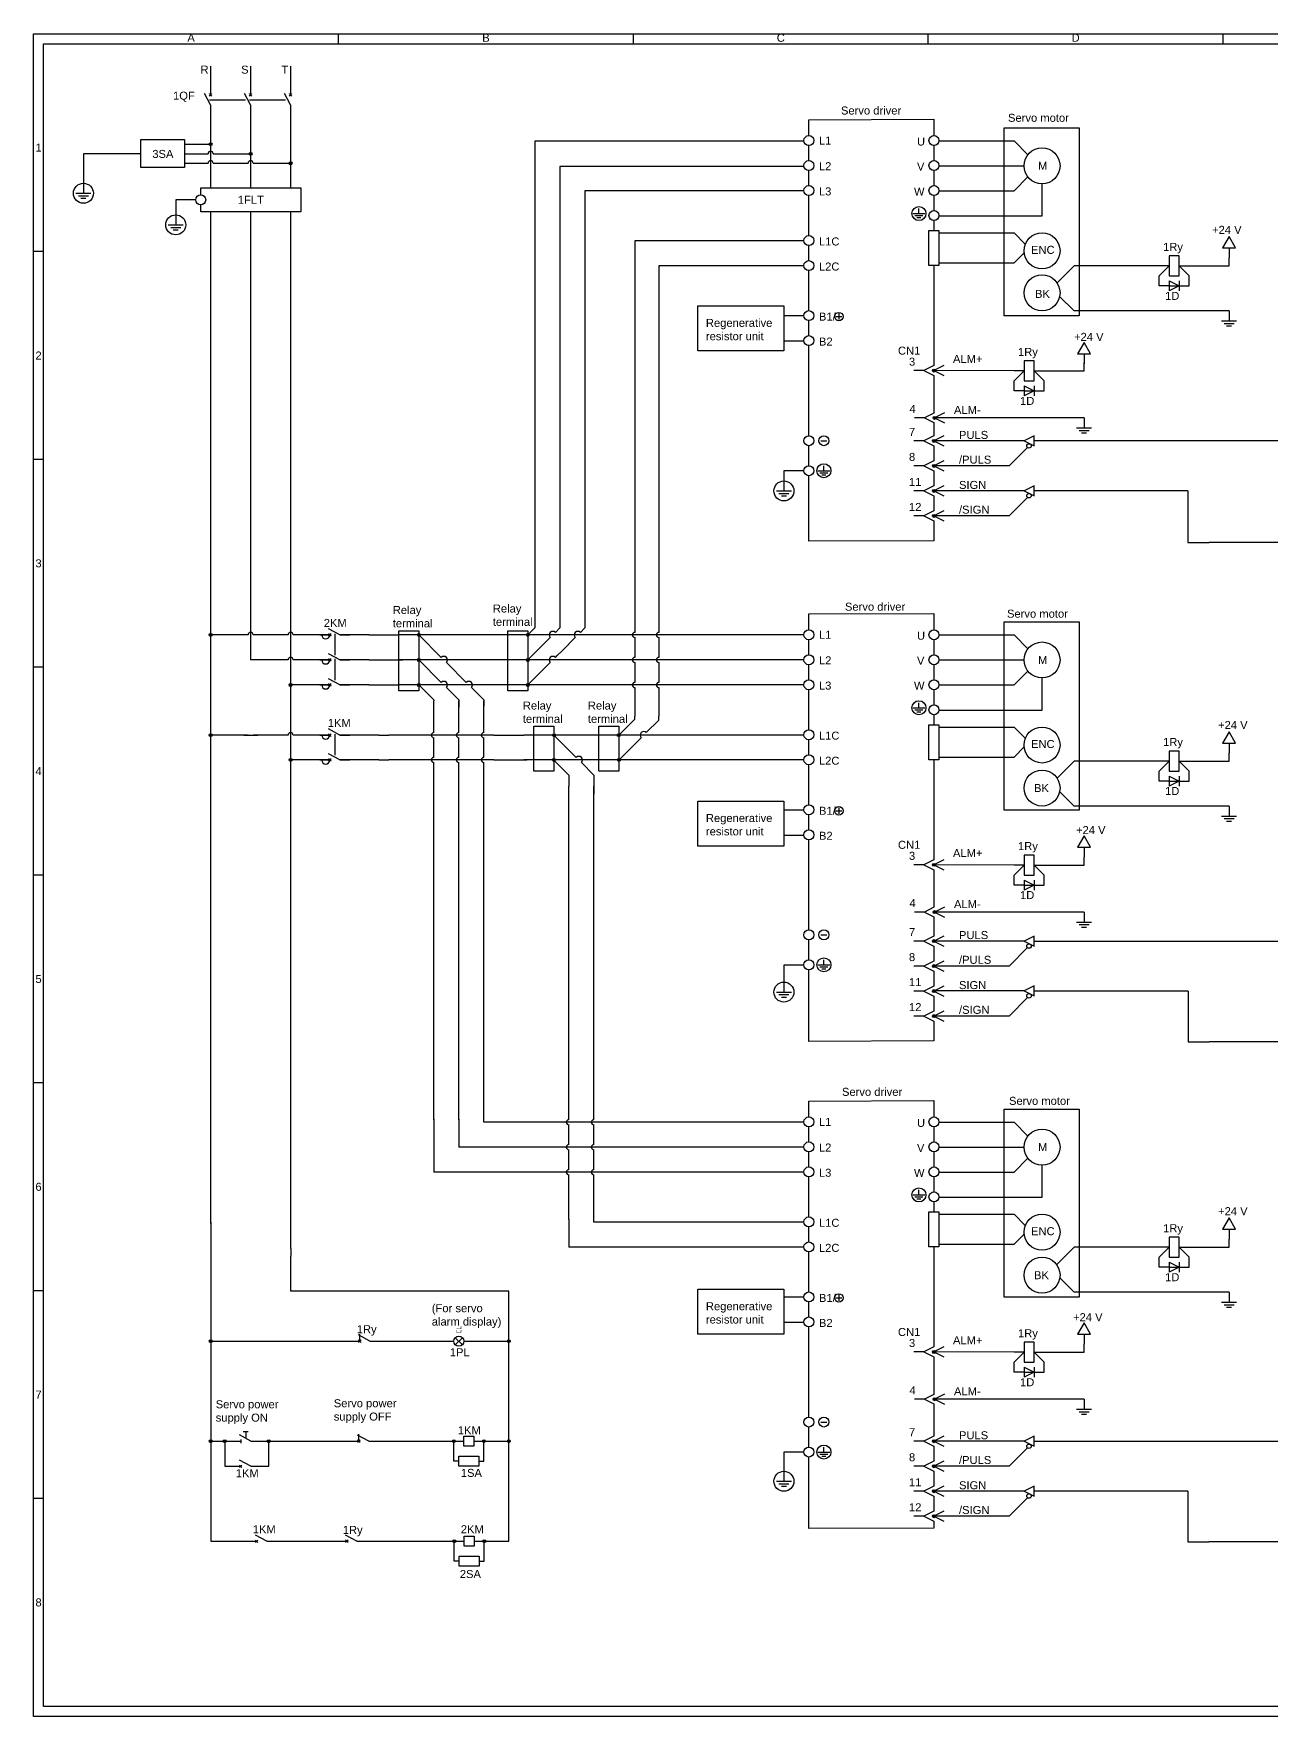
# Model space of a CAD drawing. Header units: millimetres. Extents: x 0 to 1189, y 0 to 841.
# Drawn here: x 0 to 619, y 0 to 841 of the extents above; entities that cross this region are included whole.
import ezdxf
from ezdxf.enums import TextEntityAlignment as Align

# ---------------------------------------------------------------- set-up
doc = ezdxf.new("R2010")
doc.units = ezdxf.units.MM
for name, color, linetype in [('LINK', 9, 'Continuous'), ('MISC', 7, 'Continuous'), ('SYMS', 7, 'Continuous'), ('WIRES', 7, 'Continuous')]:
    doc.layers.add(name, color=color, linetype=linetype)
doc.styles.get("Standard").update_dxf_attribs({"font": 'arial.ttf'})
doc.styles.add('WD_IEC', font='isocp2.shx')

# ---------------------------------------------------------------- blocks, each defined once
blk = doc.blocks.new('WDDOT')
for radius in [0.72, 0.449, 0.223]:
    blk.add_circle((0, 0), radius)
blk = doc.blocks.new('VGND4')
for p, q in [((0, 0), (0, -10)), ((-3.75, -10), (3.75, -10)), ((-2.5, -11.25), (2.5, -11.25)), ((-1.25, -12.5), (1.25, -12.5))]:
    blk.add_line(p, q)
blk.add_circle((0, -10), 5)
at = {"style": 'WD_IEC'}
for tag, p in [('INST', (-5.25, 2.75)), ('LOC', (-5.25, -0.75)), ('TAG1', (-5.25, -4.25))]:
    blk.add_attdef(tag, text='', height=2.5, dxfattribs=at).set_placement(p, align=Align.RIGHT)
at = {"style": 'WD_IEC', "flags": 1}
blk.add_attdef('X2TERM01', (0, 0), '', height=0.32, dxfattribs=at)
blk = doc.blocks.new('VCB1')
for p, q in [((0, -2.5), (-3.12, 3.12)), ((0.62, 1.88), (-0.62, 3.12)), ((-0.62, 1.88), (0.62, 3.12)), ((0, 7.5), (0, 2.5)), ((0, -2.5), (0, -7.5))]:
    blk.add_line(p, q)
at = {"style": 'WD_IEC'}
for tag, p in [('TAG1', (-8, -1.75)), ('INST', (-8, 5.25)), ('LOC', (-8, 1.75)), ('RATING1', (-8, -6.35)), ('DESC2', (-8, -17.85)), ('DESC1', (-8, -14.35)), ('DESC3', (-8, -21.35))]:
    blk.add_attdef(tag, text='', height=2.5, dxfattribs=at).set_placement(p, align=Align.RIGHT)
blk.add_attdef('TERM01', text='', height=2, rotation=90, dxfattribs=at).set_placement((-1, 7.5), align=Align.RIGHT)
blk.add_attdef('TERM02', (-1, -7.5), '', height=2, rotation=90, dxfattribs=at)
at = {"style": 'WD_IEC', "flags": 1}
for tag, p, height in [('X4LINK', (-2, 0), 0.32), ('X1LINK', (-0.5, 0), 0.32), ('X2TERM01', (0, 7.5), 0.32), ('MFG', (2.75, 6.5), 1.5), ('CAT', (2.75, 4), 1.5), ('X8TERM02', (0, -7.5), 0.32), ('ASSYCODE', (1, -9), 1), ('FAMILY', (1, -10.5), 1), ('CATDESC', (1, -12), 1), ('CONTACT', (1, -13.5), 1), ('COMMON', (2.25, -14.75), 1)]:
    blk.add_attdef(tag, p, '', height=height, dxfattribs=at)
at = {"lineweight": 15, "style": 'WD_IEC'}
blk.add_attdef('XREF', text='', height=2.5, dxfattribs=at).set_placement((-8, -10.35), align=Align.RIGHT)
blk = doc.blocks.new('VCB2')
for p, q in [((0, -2.5), (-3.12, 3.12)), ((0.62, 1.88), (-0.62, 3.12)), ((-0.62, 1.88), (0.62, 3.12)), ((0, 7.5), (0, 2.5)), ((0, -2.5), (0, -7.5))]:
    blk.add_line(p, q)
at = {"style": 'WD_IEC'}
for tag, p in [('INST', (-8, 2.65)), ('LOC', (-8, -0.35)), ('TAG2', (-8, -3.35)), ('DESC2', (-8, -16.35)), ('DESC1', (-8, -13.35)), ('DESC3', (-8, -19.35))]:
    blk.add_attdef(tag, text='', height=2.5, dxfattribs=at).set_placement(p, align=Align.RIGHT)
blk.add_attdef('TERM01', text='', height=2, rotation=90, dxfattribs=at).set_placement((-1, 7.5), align=Align.RIGHT)
blk.add_attdef('TERM02', (-1, -7.5), '', height=2, rotation=90, dxfattribs=at)
at = {"style": 'WD_IEC', "flags": 1}
for tag, p, height in [('X4LINK', (-2.5, 0), 0.32), ('X1LINK', (-0.5, 0), 0.32), ('X2TERM01', (0, 7.5), 0.32), ('X8TERM02', (0, -7.5), 0.32), ('FAMILY', (1, -10.5), 1), ('CONTACT', (1, -13.5), 1)]:
    blk.add_attdef(tag, p, '', height=height, dxfattribs=at)
blk.add_attdef('RATING1', text='', height=2.5, dxfattribs=at).set_placement((-8, -6.35), align=Align.RIGHT)
at = {"lineweight": 15, "style": 'WD_IEC'}
blk.add_attdef('XREF', text='', height=2.5, dxfattribs=at).set_placement((-8, -10.35), align=Align.RIGHT)
blk = doc.blocks.new('VCR1K33')
for p, q in [((0, 2.5), (0, 7.5)), ((5, 7.5), (0, 2.5)), ((10, 7.5), (5, 7.5)), ((7.5, 2.5), (12.5, 2.5)), ((7.5, -2.5), (10, 2.5)), ((10, 2.5), (10, 7.5)), ((10, 2.5), (12.5, -2.5)), ((10, -2.5), (10, 2.5)), ((0, -2.5), (0, -7.5)), ((5, -7.5), (0, -2.5)), ((10, -7.5), (5, -7.5)), ((7.5, -2.5), (12.5, -2.5)), ((10, -2.5), (10, -7.5))]:
    blk.add_line(p, q)
blk.add_lwpolyline([(-5, 2.5), (-5, -2.5), (5, -2.5), (5, 2.5)], close=True)
at = {"style": 'WD_IEC'}
for tag, p in [('INST', (-5, 9.5)), ('LOC', (-5, 6.5)), ('TAG1', (-5, 3.5)), ('DESC2', (-5.28, -8.48)), ('DESC1', (-5.28, -5.48)), ('DESC3', (-5.28, -11.48))]:
    blk.add_attdef(tag, text='', height=2.5, dxfattribs=at).set_placement(p, align=Align.RIGHT)
at = {"style": 'WD_IEC', "flags": 9}
for tag, p in [('MFG', (-5.59, 1.03)), ('CAT', (-5.59, -1.47))]:
    blk.add_attdef(tag, text='', height=1.5, dxfattribs=at).set_placement(p, align=Align.RIGHT)
at = {"style": 'WD_IEC', "flags": 1}
for tag, p, height in [('X4LINK', (-5, 0), 0.32), ('X2TERM01', (0, 7.5), 0.32), ('X1LINK', (5, 0), 0.32), ('X8TERM02', (0, -7.5), 0.32), ('ASSYCODE', (10.69, -4.27), 1), ('FAMILY', (10.69, -5.77), 1), ('CATDESC', (10.69, -7.27), 1)]:
    blk.add_attdef(tag, p, '', height=height, dxfattribs=at)
at = {"style": 'WD_IEC'}
blk.add_attdef('TERM01', text='', height=2, rotation=90, dxfattribs=at).set_placement((-1, 7.5), align=Align.RIGHT)
blk.add_attdef('TERM02', (-1, -7.5), '', height=2, rotation=90, dxfattribs=at)
at = {"lineweight": 9, "style": 'WD_IEC'}
for tag, p in [('NO', (-5.21, -16.4)), ('NC', (-5.21, -19.4))]:
    blk.add_attdef(tag, text='', height=2.5, dxfattribs=at).set_placement(p, align=Align.TOP_RIGHT)
for tag, p in [('XREFNO', (-3.71, -16.4)), ('XREFNC', (-3.71, -19.4))]:
    blk.add_attdef(tag, text='', height=2.5, dxfattribs=at).set_placement(p, align=Align.TOP_LEFT)
blk = doc.blocks.new('HCB1')
for p, q in [((-7.5, 0), (-2.5, 0)), ((2.5, 0), (-3.12, 3.12)), ((-1.88, -0.62), (-3.12, 0.62)), ((-1.88, 0.62), (-3.12, -0.62)), ((2.5, 0), (7.5, 0))]:
    blk.add_line(p, q)
at = {"style": 'WD_IEC'}
for tag, p in [('INST', (-5, 11.12)), ('LOC', (-5, 7.62)), ('TAG1', (-5, 4.12)), ('DESC3', (-5, -18.25)), ('DESC2', (-5, -14.75)), ('DESC1', (-5, -11.25))]:
    blk.add_attdef(tag, text='', height=2.5, dxfattribs=at).set_placement(p, align=Align.RIGHT)
for tag, p, height, flags in [('MFG', (4.92, 12.12), 1.5, 9), ('CAT', (4.92, 9.62), 1.5, 9), ('X4TERM01', (-7.5, 0), 0.32, 1), ('TERM01', (-7.5, 1), 2, 8), ('X2LINK', (0, 2.46), 0.32, 1), ('X8LINK', (0, 0.55), 0.32, 1), ('X1TERM02', (7.5, 0), 0.32, 1), ('ASSYCODE', (12.25, -2.75), 1, 1), ('FAMILY', (12.25, -4.25), 1, 1), ('CATDESC', (12.25, -5.75), 1, 1), ('CONTACT', (12.5, -7.5), 1, 1), ('COMMON', (13.75, -8.75), 1, 1)]:
    blk.add_attdef(tag, p, '', height=height, dxfattribs=dict(at, flags=flags))
at = {"style": 'WD_IEC', "flags": 8}
blk.add_attdef('TERM02', text='', height=2, dxfattribs=at).set_placement((7.5, 1), align=Align.RIGHT)
at = {"lineweight": 15, "style": 'WD_IEC'}
for tag, p in [('RATING1', (-5, -3.75)), ('XREF', (-5, -7.5))]:
    blk.add_attdef(tag, text='', height=2.5, dxfattribs=at).set_placement(p, align=Align.RIGHT)
blk = doc.blocks.new('HCB2')
for p, q in [((-7.5, 0), (-2.5, 0)), ((2.5, 0), (-3.12, 3.12)), ((-1.88, -0.62), (-3.12, 0.62)), ((-1.88, 0.62), (-3.12, -0.62)), ((2.5, 0), (7.5, 0))]:
    blk.add_line(p, q)
at = {"style": 'WD_IEC'}
for tag, p in [('INST', (-5, 11.12)), ('LOC', (-5, 7.62)), ('TAG2', (-5, 4.12)), ('DESC2', (-5, -17.25)), ('DESC1', (-5, -13.75)), ('DESC3', (-5, -20.75))]:
    blk.add_attdef(tag, text='', height=2.5, dxfattribs=at).set_placement(p, align=Align.RIGHT)
for tag, p, height, flags in [('TERM01', (-8, 1), 2, 8), ('X4TERM01', (-7.5, 0), 0.32, 1), ('X2LINK', (0, 2.46), 0.32, 1), ('X8LINK', (0, 0.55), 0.32, 1), ('X1TERM02', (7.5, 0), 0.32, 1), ('FAMILY', (12.25, -4.25), 1, 1), ('CONTACT', (12.5, -7.5), 1, 1)]:
    blk.add_attdef(tag, p, '', height=height, dxfattribs=dict(at, flags=flags))
at = {"style": 'WD_IEC', "flags": 8}
blk.add_attdef('TERM02', text='', height=2, dxfattribs=at).set_placement((8, 1), align=Align.RIGHT)
at = {"lineweight": 15, "style": 'WD_IEC', "flags": 1}
blk.add_attdef('RATING1', text='', height=2.5, dxfattribs=at).set_placement((-5, -6.25), align=Align.RIGHT)
at = {"lineweight": 15, "style": 'WD_IEC'}
blk.add_attdef('XREF', text='', height=2.5, dxfattribs=at).set_placement((-5, -10), align=Align.RIGHT)
blk = doc.blocks.new('VLT1C')
for p, q in [((-1.77, -1.77), (1.77, 1.77)), ((1.77, -1.77), (-1.77, 1.77)), ((0, 7.5), (0, 2.5)), ((0, -2.5), (0, -7.5))]:
    blk.add_line(p, q)
blk.add_circle((0, 0), 2.5)
at = {"style": 'WD_IEC'}
for tag, p in [('INST', (-5.5, 10.25)), ('LOC', (-5.5, 6.75)), ('TAG1', (-5.5, 3.25)), ('DESC2', (-5.5, -9.85)), ('DESC1', (-5.5, -6.35)), ('DESC3', (-5.5, -13.35))]:
    blk.add_attdef(tag, text='', height=2.5, dxfattribs=at).set_placement(p, align=Align.RIGHT)
at = {"style": 'WD_IEC', "flags": 9}
for tag, p in [('MFG', (-6, -0.25)), ('CAT', (-6, -2.75))]:
    blk.add_attdef(tag, text='', height=1.5, dxfattribs=at).set_placement(p, align=Align.RIGHT)
at = {"style": 'WD_IEC'}
blk.add_attdef('TERM01', text='', height=2, rotation=90, dxfattribs=at).set_placement((-1, 7.5), align=Align.RIGHT)
blk.add_attdef('TERM02', (-1, -7.5), '', height=2, rotation=90, dxfattribs=at)
at = {"style": 'WD_IEC', "flags": 1}
for tag, p, height in [('X4LINK', (-3, 0), 0.32), ('X2TERM01', (0, 7.5), 0.32), ('X1LINK', (3, 0), 0.32), ('X8TERM02', (0, -7.5), 0.32), ('ASSYCODE', (1, -4), 1), ('FAMILY', (1, -5.5), 1), ('CATDESC', (1, -7), 1)]:
    blk.add_attdef(tag, p, '', height=height, dxfattribs=at)
at = {"lineweight": 13, "style": 'WD_IEC'}
blk.add_attdef('COLOR', text='', height=2.5, dxfattribs=at).set_placement((3.75, 0), align=Align.MIDDLE_LEFT)
at = {"lineweight": 15, "style": 'WD_IEC'}
for tag, p in [('XREF', (-5.5, -18)), ('WDTAGALT', (-5.5, -21))]:
    blk.add_attdef(tag, text='', height=2.5, dxfattribs=at).set_placement(p, align=Align.RIGHT)
blk = doc.blocks.new('HDS11Q65')
for p, q in [((-7.5, 0), (-2.5, 0)), ((2.5, 0), (-3.13, 3.13)), ((-2.5, 0.88), (-2.5, -0.88)), ((-1.25, 4.83), (1.25, 4.83)), ((0, 4.83), (0, 1.39)), ((2.5, 0), (7.5, 0))]:
    blk.add_line(p, q)
at = {"style": 'WD_IEC'}
for tag, p in [('INST', (-5, 10.12)), ('LOC', (-5, 7.12)), ('TAG1', (-5, 4.12)), ('RATING1', (-5, -4.16)), ('DESC1', (-5, -10.16)), ('DESC3', (-5, -16.16)), ('DESC2', (-5, -13.16))]:
    blk.add_attdef(tag, text='', height=2.5, dxfattribs=at).set_placement(p, align=Align.RIGHT)
for tag, p, height, flags in [('MFG', (2.81, 9.49), 1.5, 9), ('CAT', (2.81, 6.99), 1.5, 9), ('X4TERM01', (-7.5, 0), 0.32, 1), ('TERM01', (-7.5, 1), 2, 8), ('X2LINK', (0, 5.65), 0.32, 1), ('X8LINK', (0, 0.01), 0.32, 1), ('X1TERM02', (7.5, 0), 0.32, 1), ('ASSYCODE', (2.61, -2.75), 1, 1), ('FAMILY', (2.61, -4.25), 1, 1), ('CATDESC', (2.61, -5.75), 1, 1)]:
    blk.add_attdef(tag, p, '', height=height, dxfattribs=dict(at, flags=flags))
at = {"style": 'WD_IEC', "flags": 8}
blk.add_attdef('TERM02', text='', height=2, dxfattribs=at).set_placement((7.5, 1), align=Align.RIGHT)
at = {"lineweight": 15, "style": 'WD_IEC'}
blk.add_attdef('XREF', text='', height=2.5, dxfattribs=at).set_placement((-5, -7.16), align=Align.RIGHT)
blk = doc.blocks.new('VGND2')
for p, q in [((0, 0), (0, -5)), ((-3.75, -5), (3.75, -5)), ((-2.5, -6.25), (2.5, -6.25)), ((-1.25, -7.5), (1.25, -7.5))]:
    blk.add_line(p, q)
at = {"style": 'WD_IEC'}
for tag, p in [('INST', (-5.25, 2.75)), ('LOC', (-5.25, -0.75)), ('TAG1', (-5.25, -4.25))]:
    blk.add_attdef(tag, text='', height=2.5, dxfattribs=at).set_placement(p, align=Align.RIGHT)
at = {"style": 'WD_IEC', "flags": 1}
blk.add_attdef('X2TERM01', (0, 0), '', height=0.32, dxfattribs=at)
blk = doc.blocks.new('VGND5')
blk.add_line((0, -5), (0, 0))
blk.add_lwpolyline([(0, -10.62), (3.25, -5), (-3.25, -5)], close=True)
at = {"style": 'WD_IEC'}
for tag, p in [('INST', (-5.25, 2.75)), ('LOC', (-5.25, -0.75)), ('TAG1', (-5.25, -4.25))]:
    blk.add_attdef(tag, text='', height=2.5, dxfattribs=at).set_placement(p, align=Align.RIGHT)
at = {"style": 'WD_IEC', "flags": 1}
blk.add_attdef('X2TERM01', (0, 0), '', height=0.32, dxfattribs=at)

msp = doc.modelspace()

# ---------------------------------------------------------------- linework, layer by layer
for p, q in [((5, 5), (5, 836)), ((5, 836), (1184, 836)), ((152.38, 836), (152.38, 841)), ((299.75, 836), (299.75, 841)), ((447.13, 836), (447.13, 841)), ((594.5, 836), (594.5, 841)), ((439.5, 751.12), (445.5, 751.12)), ((440.5, 750.12), (444.5, 750.12)), ((441.5, 749.12), (443.5, 749.12)), ((442.5, 751.12), (442.5, 753.62)), ((5, 732.12), (0, 732.12)), ((401, 699.62), (404, 699.62)), ((402.5, 701.12), (402.5, 698.12)), ((450, 675.12), (445, 672.62)), ((455, 675.12), (450, 672.62)), ((445, 672.62), (440, 672.62)), ((445, 672.62), (450, 670.12)), ((450, 672.62), (455, 670.12)), ((450, 663), (450, 657.5)), ((445.25, 649), (440.25, 649)), ((450, 651.38), (445.25, 649)), ((445.25, 649), (450, 646.62)), ((455.25, 651.5), (450.25, 649)), ((450.25, 649), (455.25, 646.5)), ((450, 640), (445, 637.5)), ((455, 640), (450, 637.5)), ((500, 640), (495, 637.5)), ((500, 635), (500, 640)), ((393.5, 637.62), (396.5, 637.62)), ((445, 637.5), (440, 637.5)), ((445, 637.5), (450, 635)), ((450, 637.5), (455, 635)), ((495, 637.5), (500, 635)), ((5, 628.25), (0, 628.25)), ((392, 622.62), (398, 622.62)), ((395, 622.62), (395, 625.12)), ((445, 625), (440, 625)), ((450, 627.5), (445, 625)), ((445, 625), (450, 622.5)), ((455, 627.5), (450, 625)), ((450, 625), (455, 622.5)), ((393, 621.62), (397, 621.62)), ((394, 620.62), (396, 620.62)), ((450, 615), (445, 612.5)), ((455, 615), (450, 612.5)), ((500, 615.12), (495, 612.62)), ((500, 610.12), (500, 615.12)), ((445, 612.5), (440, 612.5)), ((445, 612.5), (450, 610)), ((450, 612.5), (455, 610)), ((495, 612.62), (500, 610.12)), ((445, 600), (440, 600)), ((450, 602.5), (445, 600)), ((445, 600), (450, 597.5)), ((455, 602.5), (450, 600)), ((450, 600), (455, 597.5)), ((5, 524.37), (0, 524.37)), ((442.5, 504.12), (442.5, 506.62)), ((439.5, 504.12), (445.5, 504.12)), ((440.5, 503.12), (444.5, 503.12)), ((441.5, 502.12), (443.5, 502.12)), ((401, 452.62), (404, 452.62)), ((402.5, 454.12), (402.5, 451.12)), ((445, 425.62), (440, 425.62)), ((450, 428.12), (445, 425.62)), ((445, 425.62), (450, 423.12)), ((455, 428.12), (450, 425.62)), ((450, 425.62), (455, 423.12)), ((5, 420.5), (0, 420.5)), ((450, 416), (450, 410.5)), ((450, 404.38), (445.25, 402)), ((455.25, 404.5), (450.25, 402)), ((445.25, 402), (440.25, 402)), ((445.25, 402), (450, 399.62)), ((450.25, 402), (455.25, 399.5)), ((393.5, 390.62), (396.5, 390.62)), ((445, 387.5), (440, 387.5)), ((450, 390), (445, 387.5)), ((445, 387.5), (450, 385)), ((455, 390), (450, 387.5)), ((450, 387.5), (455, 385)), ((500, 390), (495, 387.5)), ((495, 387.5), (500, 385)), ((500, 385), (500, 390)), ((392, 375.62), (398, 375.62)), ((393, 374.62), (397, 374.62)), ((394, 373.62), (396, 373.62)), ((395, 375.62), (395, 378.12)), ((445, 375), (440, 375)), ((450, 377.5), (445, 375)), ((445, 375), (450, 372.5)), ((455, 377.5), (450, 375)), ((450, 375), (455, 372.5)), ((445, 362.5), (440, 362.5)), ((450, 365), (445, 362.5)), ((445, 362.5), (450, 360)), ((455, 365), (450, 362.5)), ((450, 362.5), (455, 360)), ((500, 365.12), (495, 362.62)), ((495, 362.62), (500, 360.12)), ((500, 360.12), (500, 365.12)), ((445, 350), (440, 350)), ((450, 352.5), (445, 350)), ((445, 350), (450, 347.5)), ((455, 352.5), (450, 350)), ((450, 350), (455, 347.5)), ((5, 316.62), (0, 316.62)), ((442.5, 260.62), (442.5, 263.12)), ((439.5, 260.62), (445.5, 260.62)), ((440.5, 259.62), (444.5, 259.62)), ((441.5, 258.62), (443.5, 258.62)), ((5, 212.75), (0, 212.75)), ((402.5, 210.62), (402.5, 207.62)), ((401, 209.12), (404, 209.12)), ((163, 187.5), (163, 191)), ((445, 182.12), (440, 182.12)), ((450, 184.62), (445, 182.12)), ((445, 182.12), (450, 179.62)), ((455, 184.62), (450, 182.12)), ((450, 182.12), (455, 179.62)), ((450, 172.5), (450, 167)), ((450, 160.88), (445.25, 158.5)), ((455.25, 161), (450.25, 158.5)), ((445.25, 158.5), (440.25, 158.5)), ((445.25, 158.5), (450, 156.12)), ((450.25, 158.5), (455.25, 156)), ((393.5, 147.12), (396.5, 147.12)), ((162.5, 137.5), (162.5, 141)), ((395, 132.12), (395, 134.62)), ((445, 137.5), (440, 137.5)), ((450, 140), (445, 137.5)), ((445, 137.5), (450, 135)), ((455, 140), (450, 137.5)), ((450, 137.5), (455, 135)), ((500, 140), (495, 137.5)), ((495, 137.5), (500, 135)), ((500, 135), (500, 140)), ((392, 132.12), (398, 132.12)), ((393, 131.12), (397, 131.12)), ((394, 130.12), (396, 130.12)), ((450, 127.5), (445, 125)), ((455, 127.5), (450, 125)), ((445, 125), (440, 125)), ((445, 125), (450, 122.5)), ((450, 125), (455, 122.5)), ((445, 112.5), (440, 112.5)), ((450, 115), (445, 112.5)), ((445, 112.5), (450, 110)), ((455, 115), (450, 112.5)), ((450, 112.5), (455, 110)), ((500, 115.12), (495, 112.62)), ((495, 112.62), (500, 110.12)), ((500, 110.12), (500, 115.12)), ((5, 108.87), (0, 108.87)), ((450, 102.5), (445, 100)), ((455, 102.5), (450, 100)), ((445, 100), (440, 100)), ((445, 100), (450, 97.5)), ((450, 100), (455, 97.5)), ((1184, 5), (5, 5))]:
    msp.add_line(p, q)
for points in [[(0, 0), (0, 841), (1189, 841), (1189, 0), (0, 0)], [(485, 794), (522.5, 794), (522.5, 700), (485, 700)], [(53.56, 788.21), (75.47, 788.21), (75.47, 774.15), (53.56, 774.15)], [(447.5, 742.62), (452.5, 742.62), (452.5, 725.12), (447.5, 725.12)], [(332, 705), (375, 705), (375, 682.5), (332, 682.5)], [(485, 547), (522.5, 547), (522.5, 453), (485, 453)], [(182.5, 542.5), (192.5, 542.5), (192.5, 512.5), (182.5, 512.5)], [(237, 542.5), (247, 542.5), (247, 512.5), (237, 512.5)], [(250, 495), (260, 495), (260, 472.5), (250, 472.5)], [(282.5, 495), (292.5, 495), (292.5, 472.5), (282.5, 472.5)], [(447.5, 495.62), (452.5, 495.62), (452.5, 478.12), (447.5, 478.12)], [(332, 457.5), (375, 457.5), (375, 435), (332, 435)], [(485, 303.5), (522.5, 303.5), (522.5, 209.5), (485, 209.5)], [(447.5, 252.12), (452.5, 252.12), (452.5, 234.62), (447.5, 234.62)], [(332, 213.5), (375, 213.5), (375, 191), (332, 191)], [(215, 140), (220, 140), (220, 135), (215, 135)], [(212.5, 130), (222.5, 130), (222.5, 125), (212.5, 125)], [(215.22, 90), (220.22, 90), (220.22, 85), (215.22, 85)], [(212.72, 80), (222.72, 80), (222.72, 75), (212.72, 75)]]:
    msp.add_lwpolyline(points, close=True)
for points in [[(387.49, 790.12), (387.49, 797.99), (450, 798.24), (450, 790.12)], [(387.49, 777.62), (387.49, 785.12)], [(450, 785.12), (450, 777.62)], [(387.49, 765.12), (387.49, 772.62)], [(450, 772.62), (450, 765.12)], [(83.5, 760.5), (83.5, 764), (133.5, 764), (133.5, 752), (83.5, 752), (83.5, 755.5)], [(387.49, 740.12), (387.49, 760.12)], [(450, 760.12), (450, 752.62)], [(450, 747.62), (450, 742.62)], [(387.49, 727.62), (387.49, 735.12)], [(450, 725.12), (450, 675.12)], [(387.49, 702.62), (387.49, 722.62)], [(387.49, 690.12), (387.49, 697.62)], [(387.49, 640.12), (387.49, 685.12)], [(450, 670.12), (450, 662.62)], [(450, 657.62), (450, 651.38)], [(450, 646.62), (450, 640)], [(387.49, 625.12), (387.49, 635.12)], [(450, 635), (450, 627.5)], [(450, 622.5), (450, 615)], [(450, 597.5), (450, 587.62), (387.49, 587.38), (387.49, 620.12)], [(450, 610), (450, 602.5)], [(387.49, 543.12), (387.49, 550.99), (450, 551.24), (450, 543.12)], [(387.49, 530.62), (387.49, 538.12)], [(450, 538.12), (450, 530.62)], [(387.49, 518.12), (387.49, 525.62)], [(450, 525.62), (450, 518.12)], [(387.49, 493.12), (387.49, 513.12)], [(450, 513.12), (450, 505.62)], [(450, 500.62), (450, 495.62)], [(387.49, 480.62), (387.49, 488.12)], [(387.49, 455.62), (387.49, 475.62)], [(450, 478.12), (450, 428.12)], [(387.49, 443.12), (387.49, 450.62)], [(387.49, 393.12), (387.49, 438.12)], [(450, 423.12), (450, 415.62)], [(450, 410.62), (450, 404.38)], [(450, 399.62), (450, 390)], [(387.49, 378.12), (387.49, 388.12)], [(450, 388.22), (450, 386.78)], [(450, 385), (450, 377.5)], [(450, 385), (450, 377.5)], [(450, 347.5), (450, 337.62), (387.49, 337.38), (387.49, 373.12)], [(450, 375.72), (450, 374.28)], [(450, 372.5), (450, 365)], [(450, 372.5), (450, 365)], [(450, 363.22), (450, 361.78)], [(450, 360), (450, 352.5)], [(450, 360), (450, 352.5)], [(450, 350.72), (450, 349.28)], [(387.49, 299.62), (387.49, 307.49), (450, 307.74), (450, 299.62)], [(387.49, 287.12), (387.49, 294.62)], [(450, 294.62), (450, 287.12)], [(387.49, 274.62), (387.49, 282.12)], [(450, 282.12), (450, 274.62)], [(387.49, 249.62), (387.49, 269.62)], [(450, 269.62), (450, 262.12)], [(450, 257.12), (450, 252.12)], [(387.49, 237.12), (387.49, 244.62)], [(387.49, 212.12), (387.49, 232.12)], [(450, 234.62), (450, 184.62)], [(387.49, 199.62), (387.49, 207.12)], [(387.49, 149.62), (387.49, 194.62)], [(450, 179.62), (450, 172.12)], [(450, 167.12), (450, 160.88)], [(450, 156.12), (450, 140)], [(387.49, 134.62), (387.49, 144.62)], [(450, 138.22), (450, 136.78)], [(450, 135), (450, 127.5)], [(450, 135), (450, 127.5)], [(450, 97.5), (450, 94.12), (387.49, 93.88), (387.49, 129.62)], [(450, 125.72), (450, 124.28)], [(450, 122.5), (450, 115)], [(450, 122.5), (450, 115)], [(450, 113.22), (450, 111.78)], [(450, 110), (450, 102.5)], [(450, 110), (450, 102.5)], [(450, 100.72), (450, 99.28)]]:
    msp.add_lwpolyline(points)
for centre, radius in [((387.5, 787.62), 2.5), ((450, 787.62), 2.5), ((504, 775), 9), ((387.5, 775.12), 2.5), ((450, 775.12), 2.5), ((83.5, 758), 2.5), ((387.5, 762.62), 2.5), ((450, 762.62), 2.5), ((442.5, 751.12), 3.5), ((450, 750.12), 2.5), ((504, 732.5), 9), ((387.5, 737.62), 2.5), ((387.5, 725.12), 2.5), ((504, 711.5), 9), ((387.5, 700.12), 2.5), ((402.5, 699.62), 2.12), ((387.5, 687.62), 2.5), ((387.5, 637.62), 2.5), ((395, 637.62), 2.5), ((497.5, 635), 1.12), ((387.5, 622.62), 2.5), ((395, 622.62), 3.5), ((497.5, 610.12), 1.12), ((387.5, 540.62), 2.5), ((450, 540.62), 2.5), ((387.5, 528.12), 2.5), ((450, 528.12), 2.5), ((504, 528), 9), ((387.5, 515.62), 2.5), ((450, 515.62), 2.5), ((442.5, 504.12), 3.5), ((450, 503.12), 2.5), ((387.5, 490.62), 2.5), ((504, 485.5), 9), ((387.5, 478.12), 2.5), ((504, 464), 9), ((387.5, 453.12), 2.5), ((402.5, 452.62), 2.12), ((387.5, 440.62), 2.5), ((387.5, 390.62), 2.5), ((395, 390.62), 2.5), ((395, 375.62), 3.5), ((497.5, 385), 1.12), ((387.5, 375.62), 2.5), ((497.5, 360.12), 1.12), ((387.5, 297.12), 2.5), ((450, 297.12), 2.5), ((387.5, 284.62), 2.5), ((450, 284.62), 2.5), ((504, 284.5), 9), ((387.5, 272.12), 2.5), ((450, 272.12), 2.5), ((442.5, 260.62), 3.5), ((450, 259.62), 2.5), ((387.5, 247.12), 2.5), ((504, 242), 9), ((387.5, 234.62), 2.5), ((504, 220.5), 9), ((387.5, 209.62), 2.5), ((402.5, 209.12), 2.12), ((387.5, 197.12), 2.5), ((387.5, 147.12), 2.5), ((395, 147.12), 2.5), ((387.5, 132.12), 2.5), ((395, 132.12), 3.5), ((497.5, 135), 1.12), ((497.5, 110.12), 1.12)]:
    msp.add_circle(centre, radius)
for centre in [(146, 540.5), (146, 528), (146, 515.5), (146, 490.5), (146, 478)]:
    msp.add_arc(centre, 2, 180, 0)
at = {"layer": 'LINK'}
for points in [[(87.93, 807.98), (105.93, 807.98)], [(107.93, 807.98), (125.93, 807.98)], [(150.5, 541.05), (150.5, 530.46)], [(150.5, 528.55), (150.5, 517.96)], [(150.5, 490.97), (150.5, 480.48)]]:
    msp.add_lwpolyline(points, dxfattribs=at)
at = {"layer": 'WIRES'}
for p, q in [((88.43, 824.76), (88.43, 815.48)), ((108.43, 824.76), (108.43, 815.48)), ((128.43, 824.76), (128.43, 815.48)), ((88.43, 800.48), (88.43, 794.64)), ((108.43, 800.48), (108.43, 794.64)), ((128.43, 800.48), (128.43, 794.64)), ((88.43, 794.64), (88.43, 764)), ((108.43, 794.64), (108.43, 764)), ((128.43, 794.64), (128.43, 764)), ((75.47, 785.78), (88.43, 785.78)), ((385.02, 787.32), (250.5, 787.32)), ((250.5, 787.32), (250.5, 737.5)), ((452.5, 787.5), (490, 787.5)), ((490, 787.5), (496.93, 780.57)), ((53.56, 781.03), (24.88, 781.03)), ((24.88, 781.03), (24.88, 771.28)), ((75.47, 781.02), (87.16, 781.02)), ((75.47, 776.25), (87.16, 776.25)), ((89.7, 781.02), (108.43, 781.02)), ((89.7, 776.25), (107.16, 776.25)), ((109.7, 776.25), (128.43, 776.25)), ((385.05, 774.62), (263, 774.62)), ((263, 774.62), (263, 724.5)), ((452.5, 775), (495, 775)), ((490, 762.5), (496.93, 769.43)), ((504, 750), (504, 766)), ((81, 758), (71, 758)), ((71, 758), (71, 755.5)), ((385, 762.47), (275.5, 762.47)), ((275.5, 762.47), (275.5, 712.5)), ((452.5, 762.5), (490, 762.5)), ((88.43, 752), (88.43, 246.28)), ((108.43, 752), (108.43, 528)), ((128.43, 752), (128.43, 233.78)), ((452.5, 750), (504, 750)), ((452.5, 741.5), (490, 741.5)), ((490, 741.5), (495.65, 735.85)), ((250.5, 737.5), (250.5, 711.23)), ((385, 737.5), (300.5, 737.5)), ((300.5, 737.5), (300.5, 687.5)), ((263, 724.5), (263, 711.23)), ((385, 725), (312.5, 725)), ((312.5, 725), (312.5, 675.5)), ((452.5, 726.5), (490, 726.5)), ((490, 726.5), (495.05, 731.55)), ((520, 725), (511.5, 716.5)), ((562.5, 725), (520, 725)), ((577.5, 725), (597.5, 725)), ((597.5, 725), (597.5, 729)), ((250.5, 711.23), (250.5, 688.77)), ((263, 711.23), (263, 688.77)), ((275.5, 712.5), (275.5, 688.77)), ((520, 702.5), (512.82, 709.68)), ((385, 700), (375, 700)), ((375, 700), (375, 687.5)), ((597.5, 702.5), (520, 702.5)), ((250.5, 688.77), (250.5, 686.23)), ((250.5, 686.23), (250.5, 676.77)), ((263, 688.77), (263, 686.23)), ((263, 686.23), (263, 676.77)), ((275.5, 688.77), (275.5, 686.23)), ((275.5, 686.23), (275.5, 676.77)), ((300.5, 687.5), (300.5, 676.77)), ((375, 687.5), (385, 687.5)), ((250.5, 676.77), (250.5, 674.23)), ((250.5, 674.23), (250.5, 544)), ((263, 676.77), (263, 674.23)), ((263, 674.23), (263, 544)), ((275.5, 676.77), (275.5, 674.23)), ((275.5, 674.23), (275.5, 544)), ((300.5, 676.77), (300.5, 674.23)), ((300.5, 674.23), (300.5, 541.77)), ((312.5, 675.5), (312.5, 541.77)), ((525, 672.5), (525, 676.5)), ((490, 672.5), (450, 672.62)), ((505, 672.5), (525, 672.5)), ((525, 649), (450.25, 649)), ((495, 637.5), (450, 637.5)), ((496.71, 634.21), (487.5, 625)), ((675.69, 637.5), (500, 637.5)), ((380, 622.5), (375, 622.5)), ((385, 622.5), (380, 622.5)), ((487.5, 625), (450, 625)), ((495, 612.62), (450, 612.62)), ((496.75, 609.28), (487.5, 600.03)), ((576.91, 612.6), (500, 612.6)), ((576.91, 612.6), (576.91, 586.79)), ((487.5, 600), (450, 600)), ((576.91, 586.79), (587.59, 586.79)), ((675.85, 586.79), (587.59, 586.79)), ((107.16, 540.5), (88.43, 540.5)), ((127.16, 540.5), (109.7, 540.5)), ((148, 540.5), (129.7, 540.5)), ((167.5, 540.5), (153, 540.5)), ((167.5, 540.5), (182.5, 540.5)), ((385, 540.5), (182.5, 540.5)), ((192.5, 540.5), (203.73, 529.27)), ((247, 540.5), (250.5, 544)), ((247, 528), (258.23, 539.23)), ((260.77, 541.77), (263, 544)), ((264.27, 532.77), (270.73, 539.23)), ((273.27, 541.77), (275.5, 544)), ((300.5, 539.23), (300.5, 529.27)), ((312.5, 539.23), (312.5, 529.27)), ((452.5, 540.5), (490, 540.5)), ((490, 540.5), (496.93, 533.57)), ((260.77, 529.27), (261.73, 530.23)), ((261.73, 530.23), (264.27, 532.77)), ((127.16, 528), (108.43, 528)), ((148, 528), (129.7, 528)), ((167.5, 528), (153, 528)), ((167.5, 528), (184.5, 528)), ((385, 528), (182.5, 528)), ((192.5, 528), (203.73, 516.77)), ((206.27, 526.73), (216.23, 516.77)), ((247, 515.5), (258.23, 526.73)), ((300.5, 526.73), (300.5, 516.77)), ((312.5, 526.73), (312.5, 516.77)), ((452.5, 528), (495, 528)), ((490, 515.5), (496.93, 522.43)), ((148, 515.5), (128.43, 515.5)), ((167.5, 515.5), (153, 515.5)), ((167.5, 515.5), (182.5, 515.5)), ((385, 515.5), (182.5, 515.5)), ((192.5, 515.5), (200, 508)), ((206.27, 514.23), (212.5, 508)), ((218.77, 514.23), (225, 508)), ((300.5, 514.23), (300.5, 500)), ((312.5, 514.23), (312.5, 500)), ((452.5, 515.5), (490, 515.5)), ((504, 503), (504, 519)), ((200, 508), (200, 507.5)), ((200, 491.69), (200, 507.5)), ((212.5, 508), (212.5, 504.5)), ((212.5, 491.69), (212.5, 507.5)), ((225, 508), (225, 505)), ((225, 491.69), (225, 507.5)), ((292.5, 490.5), (300.5, 498.5)), ((300.5, 498.5), (300.5, 500)), ((306.19, 491.69), (312.5, 498)), ((312.5, 498), (312.5, 500)), ((452.5, 503), (504, 503)), ((107.16, 490.42), (88.43, 490.42)), ((105, 490.42), (112, 490.42)), ((127.16, 490.42), (109.7, 490.42)), ((148, 490.42), (129.7, 490.42)), ((172.5, 490.42), (153, 490.42)), ((172.5, 490.42), (177.5, 490.42)), ((230, 490.42), (177.5, 490.42)), ((200, 479.29), (200, 489.15)), ((212.5, 479.29), (212.5, 489.15)), ((225, 479.29), (225, 489.15)), ((230, 490.42), (245, 490.42)), ((385.01, 490.42), (245, 490.42)), ((260, 490.5), (271.21, 479.29)), ((292.5, 478), (303.65, 489.15)), ((452.5, 494.5), (490, 494.5)), ((490, 494.5), (495.65, 488.85)), ((452.5, 479.5), (490, 479.5)), ((490, 479.5), (495.05, 484.55)), ((597.5, 477.5), (597.5, 481.5)), ((148, 478.02), (128.43, 478.02)), ((172.5, 478.02), (153, 478.02)), ((172.5, 478.02), (177.5, 478.02)), ((230, 478.02), (177.5, 478.02)), ((200, 298.19), (200, 476.75)), ((212.5, 298.19), (212.5, 476.75)), ((225, 296.92), (225, 476.75)), ((230, 478.02), (246.5, 478.02)), ((385, 478.02), (245, 478.02)), ((260, 478), (267.5, 470.5)), ((273.75, 476.75), (280, 470.5)), ((520, 477.5), (511.5, 469)), ((562.5, 477.5), (520, 477.5)), ((577.5, 477.5), (597.5, 477.5)), ((267.5, 470.5), (267.5, 465)), ((267.5, 298.19), (267.5, 465)), ((280, 470.5), (280, 466.5)), ((280, 466.5), (280, 461)), ((280, 298.19), (280, 465)), ((513, 462), (512.82, 462.18)), ((520, 455), (513, 462)), ((597.5, 455), (520, 455)), ((385, 453), (375, 453)), ((375, 453), (375, 440.5)), ((375, 452.5), (375, 440)), ((375, 440.5), (385, 440.5)), ((525, 425.5), (525, 429.5)), ((490, 425.5), (450, 425.62)), ((505, 425.5), (525, 425.5)), ((525, 402), (450.25, 402)), ((495, 387.5), (450, 387.5)), ((500, 387.5), (673.94, 387.5)), ((496.71, 384.21), (487.5, 375)), ((380, 375.5), (375, 375.5)), ((375, 375.5), (375, 372)), ((385, 375.5), (380, 375.5)), ((487.5, 375), (450, 375)), ((495, 362.62), (450, 362.62)), ((577, 362.51), (500, 362.51)), ((577, 362.51), (577, 337.15)), ((496.75, 359.28), (487.5, 350.03)), ((487.5, 350), (450, 350)), ((577, 337.15), (587.5, 337.15)), ((674.05, 337.15), (587.5, 337.15)), ((200, 298.5), (200, 271.97)), ((212.5, 298.5), (212.5, 284.5)), ((385.01, 296.92), (225, 296.92)), ((267.5, 285.77), (267.5, 295.65)), ((280, 285.77), (280, 295.65)), ((452.5, 297), (490, 297)), ((490, 297), (496.93, 290.07)), ((385, 284.5), (212.5, 284.5)), ((267.5, 273.24), (267.5, 283.23)), ((280, 273.24), (280, 283.23)), ((452.5, 284.5), (495, 284.5)), ((490, 272), (496.93, 278.93)), ((385, 271.97), (200, 271.97)), ((267.5, 248.27), (267.5, 270.7)), ((280, 247), (280, 270.7)), ((452.5, 272), (490, 272)), ((504, 259.5), (504, 275.5)), ((452.5, 259.5), (504, 259.5)), ((88.5, 247), (88.5, 187.5)), ((267.5, 248.5), (267.5, 234.5)), ((385, 247), (280, 247)), ((452.5, 251), (490, 251)), ((490, 251), (495.65, 245.35)), ((452.5, 236), (490, 236)), ((490, 236), (495.05, 241.05)), ((597.5, 234.5), (597.5, 238.5)), ((128.5, 233.78), (128.5, 230)), ((128.5, 212.5), (128.5, 230)), ((385, 234.5), (267.5, 234.5)), ((520, 234.5), (511.5, 226)), ((562.5, 234.5), (520, 234.5)), ((577.5, 234.5), (597.5, 234.5)), ((511.5, 226), (511.28, 225.78)), ((520, 212), (512.83, 219.17)), ((237.5, 212.5), (128.5, 212.5)), ((237.5, 187.5), (237.5, 212.5)), ((597.5, 212), (520, 212)), ((385, 209.5), (375, 209.5)), ((375, 209.5), (375, 197)), ((375, 208.5), (375, 196)), ((375, 197), (385, 197)), ((88.5, 187.5), (145.5, 187.5)), ((88.5, 187.5), (88.5, 137.5)), ((145.5, 187.5), (158, 187.5)), ((173, 187.5), (175.25, 187.5)), ((175.25, 187.5), (205, 187.5)), ((220, 187.5), (237.5, 187.5)), ((237.5, 137.5), (237.5, 187.5)), ((525, 182), (525, 186)), ((490, 182), (450, 182.12)), ((505, 182), (525, 182)), ((525, 158.5), (450.25, 158.5)), ((88.5, 137.5), (98.5, 137.5)), ((88.5, 137.5), (88.5, 87.5)), ((95.5, 137.5), (95.5, 125)), ((113.5, 137.5), (114.5, 137.5)), ((114.5, 137.5), (157.5, 137.5)), ((117.5, 125), (117.5, 137.5)), ((172.5, 137.5), (215, 137.5)), ((210, 129.5), (210, 137.5)), ((220, 137.5), (237.5, 137.5)), ((225, 127.5), (225, 137.5)), ((237.5, 87.5), (237.5, 137.5)), ((495, 137.5), (450, 137.5)), ((500, 137.51), (672.2, 137.51)), ((210, 127.5), (210, 129.5)), ((212.5, 127.5), (210, 127.5)), ((222.5, 127.5), (225, 127.5)), ((385, 132), (375, 132)), ((375, 132), (375, 127.5)), ((496.71, 134.21), (487.5, 125)), ((95.5, 125), (98.5, 125)), ((113.5, 125), (117.5, 125)), ((487.5, 125), (450, 125)), ((495, 112.62), (450, 112.62)), ((576.94, 112.56), (500, 112.56)), ((576.94, 112.56), (576.94, 87.23)), ((496.75, 109.28), (487.5, 100.03)), ((487.5, 100), (450, 100)), ((88.5, 87.5), (106.5, 87.5)), ((121.5, 87.5), (151.5, 87.5)), ((166.5, 87.5), (215.22, 87.5)), ((210.22, 79.5), (210.22, 87.5)), ((220.22, 87.5), (237.5, 87.5)), ((225.22, 77.5), (225.22, 87.5)), ((576.94, 87.23), (587.43, 87.23)), ((672.27, 87.23), (587.43, 87.23)), ((210.22, 77.5), (210.22, 79.5)), ((212.72, 77.5), (210.22, 77.5)), ((222.72, 77.5), (225.22, 77.5))]:
    msp.add_line(p, q, dxfattribs=at)
for centre, radius, start, end in [((88.43, 781.02), 1.27, 0, 180), ((88.43, 776.25), 1.27, 0, 180), ((108.43, 776.25), 1.27, 0, 180), ((108.43, 540.5), 1.27, 0, 180), ((128.43, 540.5), 1.27, 0, 180), ((259.5, 540.5), 1.8, 45, 225), ((272, 540.5), 1.8, 45, 225), ((300.5, 540.5), 1.27, 90, 270), ((312.5, 540.5), 1.27, 90, 270), ((128.43, 528), 1.27, 0, 180), ((205, 528), 1.8, 315, 135), ((259.5, 528), 1.8, 45, 225), ((300.5, 528), 1.27, 90, 270), ((312.5, 528), 1.27, 90, 270), ((205, 515.5), 1.8, 315, 135), ((217.5, 515.5), 1.8, 315, 135), ((300.5, 515.5), 1.27, 90, 270), ((312.5, 515.5), 1.27, 90, 270), ((128.43, 490.42), 1.27, 0, 180), ((200, 490.42), 1.27, 90, 270), ((212.5, 490.42), 1.27, 90, 270), ((225, 490.42), 1.27, 90, 270), ((304.92, 490.42), 1.8, 45, 225), ((272.48, 478.02), 1.8, 315, 135), ((200, 478.02), 1.27, 90, 270), ((212.5, 478.02), 1.27, 90, 270), ((225, 478.02), 1.27, 90, 270), ((267.5, 296.92), 1.27, 90, 270), ((280, 296.92), 1.27, 90, 270), ((267.5, 284.5), 1.27, 90, 270), ((280, 284.5), 1.27, 90, 270), ((267.5, 271.97), 1.27, 90, 270), ((280, 271.97), 1.27, 90, 270)]:
    msp.add_arc(centre, radius, start, end, dxfattribs=at)

# ---------------------------------------------------------------- block references
at = {"layer": 'SYMS'}
for name, p in [('VCB1', (88.43, 807.98)), ('VCB2', (108.43, 807.98)), ('VCB2', (128.43, 807.98)), ('WDDOT', (88.43, 785.78)), ('WDDOT', (108.43, 781.02)), ('WDDOT', (128.43, 776.25)), ('VGND4', (24.88, 771.28)), ('VGND4', (71, 755.5)), ('VGND2', (597.5, 702.5)), ('WDDOT', (450, 672.62)), ('WDDOT', (450.25, 649)), ('VGND2', (525, 649)), ('WDDOT', (450, 637.5)), ('VGND4', (375, 622.5)), ('WDDOT', (450, 625)), ('WDDOT', (450, 612.5)), ('WDDOT', (450, 600)), ('WDDOT', (88.43, 540.5)), ('HCB1', (150.5, 540.5)), ('WDDOT', (192.5, 540.5)), ('WDDOT', (247, 540.5)), ('HCB2', (150.5, 528)), ('WDDOT', (192.5, 528)), ('WDDOT', (247, 528)), ('WDDOT', (128.43, 515.5)), ('HCB2', (150.5, 515.5)), ('WDDOT', (192.5, 515.5)), ('WDDOT', (247, 515.5)), ('WDDOT', (88.43, 490.42)), ('HCB1', (150.5, 490.42)), ('WDDOT', (260.08, 490.42)), ('WDDOT', (292.42, 490.42)), ('HCB2', (150.5, 478.02)), ('WDDOT', (128.43, 478.02)), ('WDDOT', (259.98, 478.02)), ('WDDOT', (292.52, 478.02)), ('VGND2', (597.5, 455)), ('WDDOT', (450, 425.62)), ('WDDOT', (450.25, 402)), ('VGND2', (525, 402)), ('WDDOT', (450, 387.5)), ('VGND4', (375, 372)), ('WDDOT', (450, 375)), ('WDDOT', (450, 362.5)), ('WDDOT', (450, 350)), ('VGND2', (597.5, 212)), ('WDDOT', (88.5, 187.5)), ('HCB1', (165.5, 187.5)), ('WDDOT', (237.5, 187.5)), ('WDDOT', (450, 182.12)), ('WDDOT', (450.25, 158.5)), ('VGND2', (525, 158.5)), ('WDDOT', (88.5, 137.5)), ('WDDOT', (95.5, 137.5)), ('HDS11Q65', (106, 137.5)), ('WDDOT', (117.5, 137.5)), ('HCB1', (165, 137.5)), ('WDDOT', (210, 137.5)), ('WDDOT', (225, 137.5)), ('WDDOT', (237.5, 137.5)), ('WDDOT', (450, 137.5)), ('HCB1', (106, 125)), ('VGND4', (375, 127.5)), ('WDDOT', (450, 125)), ('WDDOT', (450, 112.5)), ('WDDOT', (450, 100)), ('HCB1', (114, 87.5)), ('HCB1', (159, 87.5)), ('WDDOT', (210.22, 87.5)), ('WDDOT', (225.22, 87.5))]:
    msp.add_blockref(name, p, dxfattribs=at)
for name, p, rotation in [('VGND5', (597.5, 729), 180), ('VCR1K33', (570, 725), 270), ('VGND5', (525, 676), 180), ('VCR1K33', (497.5, 672.5), 270), ('VGND5', (597.5, 481.5), 180), ('VCR1K33', (570, 477.5), 270), ('VGND5', (525, 429.5), 180), ('VCR1K33', (497.5, 425.5), 270), ('VGND5', (597.5, 238.5), 180), ('VCR1K33', (570, 234.5), 270), ('VGND5', (525, 186), 180), ('VCR1K33', (497.5, 182), 270)]:
    msp.add_blockref(name, p, dxfattribs=dict(at, rotation=rotation))
ref = msp.add_blockref('VLT1C', (212.5, 187.5), dxfattribs=dict(at, rotation=90))
ref.add_attrib('COLOR', 'CL', dxfattribs={"layer": 'MISC', "lineweight": 13, "height": 2.5, "rotation": 90, "style": 'WD_IEC'}).set_placement((212.5, 191.25), align=Align.MIDDLE_LEFT)

# ---------------------------------------------------------------- texts
for s, p in [('C', (373.44, 837)), ('A', (78.69, 837)), ('B', (226.06, 837)), ('D', (520.81, 837))]:
    msp.add_text(s, height=4).set_placement(p, align=Align.CENTER)
for s, p in [('1', (4, 784.06)), ('2', (4, 680.19)), ('3', (4, 576.31)), ('4', (4, 472.44)), ('5', (4, 368.56)), ('6', (4, 264.69)), ('7', (4, 160.81)), ('8', (4, 56.94))]:
    msp.add_text(s, height=4).set_placement(p, align=Align.MIDDLE_RIGHT)
at = {"char_height": 4, "attachment_point": 1}
for s, insert in [('R', (83.4, 825.09)), ('S', (103.7, 825.08)), ('T', (123.91, 824.99))]:
    msp.add_mtext(s, dxfattribs=dict(at, insert=insert))
for s, width, heights, insert in [('1QF', 13.3612, [0], (69.66, 812.07)), ('Servo driver', 52.5, [0], (403.5, 804.64)), ('Servo motor', 52.5, [0], (487, 801)), ('3SA', 17.6028, [0], (59.31, 782.95)), ('L1', 12.2874, [0], (392.5, 789.62)), ('U', 12.2874, [0], (441.5, 789.14)), ('L2', 12.2874, [0], (392.5, 776.81)), ('V', 12.2874, [0], (441.5, 776.64)), ('M', 11, [0], (502, 777)), ('1FLT', 27.5, [0], (102, 760)), ('L3', 12.2874, [0], (392.5, 764.21)), ('W', 12.2874, [0], (440, 764.14)), ('+24 V', 18.4702, [0], (589, 745)), ('L1C', 12.2874, [0], (392.5, 739.19)), ('ENC', 12, [0], (498.5, 735)), ('1Ry', 12, [0], (564.5, 736.5)), ('L2C', 12.2874, [0], (392.5, 726.66)), ('BK', 12.5, [0], (500.5, 713)), ('1D', 12.5, [0], (565.5, 712)), ('Regenerative\\Presistor unit', 41.5, [0], (336, 698.5)), ('B1/', 12.2874, [0], (392.5, 701.62)), ('+24 V', 18.4702, [3.04], (520, 691.5)), ('B2', 12.2874, [0], (392.5, 689.14)), ('CN1', 12, [0], (432, 684.62)), ('1Ry', 12, [0], (492, 684)), ('3', 6, [0], (437.5, 679.12)), ('ALM+', 13.5, [0], (459.5, 680.5)), ('1D', 12.5, [0], (493, 659.5)), ('4', 6, [0], (437.75, 655.5)), ('ALM-', 13.5, [0], (460, 655)), ('7', 6, [0], (437.5, 644)), ('PULS', 10.5, [0], (462.5, 642.5)), ('8', 6, [0], (437.5, 631.5)), ('/PULS', 10.5, [0], (462.5, 630.14)), ('11', 6, [0], (437.5, 619)), ('SIGN', 13, [0], (462.5, 617.5)), ('12', 6, [0], (437.5, 606.5)), ('/SIGN', 13, [0], (462.5, 605.14)), ('Relay terminal', 19, [0], (179.5, 555)), ('Relay terminal', 19, [0], (229.5, 555.73)), ('Servo driver', 52.5, [0], (405.5, 556.64)), ('2KM', 18.5, [0], (145, 548.52)), ('Servo motor', 52.5, [0], (486.5, 553.14)), ('L1', 12.2874, [0], (392.5, 542.62)), ('U', 12.2874, [0], (441.5, 542.14)), ('L2', 12.2874, [0], (392.5, 529.81)), ('M', 11, [0], (502, 530)), ('V', 12.2874, [0], (441.5, 529.64)), ('L3', 12.2874, [0], (392.5, 517.21)), ('W', 12.2874, [0], (440, 517.14)), ('Relay terminal', 19, [0], (244.5, 507.23)), ('Relay terminal', 19, [0], (277, 507.23)), ('1KM', 18.5, [0], (147, 498.52)), ('+24 V', 18.4702, [3.04], (592, 497.5)), ('L1C', 12.2874, [0], (392.5, 492.19)), ('ENC', 12, [0], (498.5, 488)), ('1Ry', 12, [0], (564.5, 489)), ('L2C', 12.2874, [0], (392.5, 479.66)), ('BK', 11.5, [0], (500, 466)), ('1D', 12.5, [0], (565.5, 464.5)), ('B1/', 12.2874, [0], (392.5, 454.62)), ('Regenerative\\Presistor unit', 41.5, [0], (336, 451)), ('B2', 12.2874, [0], (392.5, 442.14)), ('CN1', 12, [0], (432, 437.62)), ('+24 V', 18.4702, [3.04], (521, 445)), ('3', 6, [0], (437.5, 432.12)), ('ALM+', 13.5, [0], (459.5, 433.5)), ('1Ry', 12, [0], (492, 437)), ('1D', 12.5, [0], (493, 412.5)), ('4', 6, [0], (437.75, 408.5)), ('ALM-', 13.5, [0], (460, 408)), ('7', 6, [0], (437.5, 394)), ('PULS', 10.5, [0], (462.5, 392.5)), ('8', 6, [0], (437.5, 381.5)), ('/PULS', 10.5, [0], (462.5, 380.14)), ('11', 6, [0], (437.5, 369)), ('SIGN', 13, [0], (462.5, 367.5)), ('12', 6, [0], (437.5, 356.5)), ('/SIGN', 13, [0], (462.5, 355.14)), ('Servo driver', 52.5, [0], (404, 314.14)), ('Servo motor', 52.5, [0], (487.5, 309.64)), ('L1', 12.2874, [0], (392.5, 299.12)), ('U', 12.2874, [0], (441.5, 298.64)), ('L2', 12.2874, [0], (392.5, 286.31)), ('V', 12.2874, [0], (441.5, 286.14)), ('M', 11, [0], (502, 286.5)), ('L3', 12.2874, [0], (392.5, 273.71)), ('W', 12.2874, [0], (440, 273.64)), ('+24 V', 18.4702, [3.04], (592, 254.5)), ('L1C', 12.2874, [0], (392.5, 248.69)), ('ENC', 12, [0], (498.5, 244.5)), ('1Ry', 12, [0], (564.5, 246)), ('L2C', 12.2874, [0], (392.5, 236.16)), ('BK', 11.5, [0], (500, 222.5)), ('1D', 12.5, [0], (565.5, 221.5)), ('B1/', 12.2874, [0], (392.5, 211.12)), ('(For servo alarm display)', 36.4664, [18.48], (199, 206)), ('Regenerative\\Presistor unit', 41.5, [0], (336, 207)), ('1Ry', 18.5, [0], (161.5, 195.52)), ('B2', 12.2874, [0], (392.5, 198.64)), ('CN1', 12, [0], (432, 194.12)), ('1Ry', 12, [0], (492, 193.5)), ('+24 V', 18.4702, [3.04], (519.5, 201.5)), ('3', 6, [0], (437.5, 188.62)), ('ALM+', 13.5, [0], (459.5, 190)), ('1PL', 12.5, [0], (208, 184)), ('1D', 12.5, [0], (493, 169)), ('4', 6, [0], (437.75, 165)), ('ALM-', 13.5, [0], (460, 164.5)), ('Servo power supply ON', 35.5, [0], (91, 157.98)), ('Servo power supply OFF', 35.5, [0], (150, 158.5)), ('1KM', 18.5, [0], (212, 145.02)), ('7', 6, [0], (437.5, 144)), ('PULS', 10.5, [0], (462.5, 142.5)), ('8', 6, [0], (437.5, 131.5)), ('/PULS', 10.5, [0], (462.5, 130.14)), ('1KM', 18.5, [0], (101, 123.52)), ('1SA', 18.5, [0], (213.5, 123.69)), ('11', 6, [0], (437.5, 119)), ('SIGN', 13, [0], (462.5, 117.5)), ('12', 6, [0], (437.5, 106.5)), ('/SIGN', 13, [0], (462.5, 105.14)), ('1KM', 18.5, [0], (109.5, 95.52)), ('1Ry', 18.5, [0], (154.5, 95.19)), ('2KM', 18.5, [0], (213.5, 95.52)), ('2SA', 18.5, [0], (213, 73.14))]:
    msp.add_mtext_dynamic_manual_height_columns(s, width=width, gutter_width=20, heights=heights, dxfattribs=dict(at, insert=insert))

doc.saveas('drawing.dxf')
